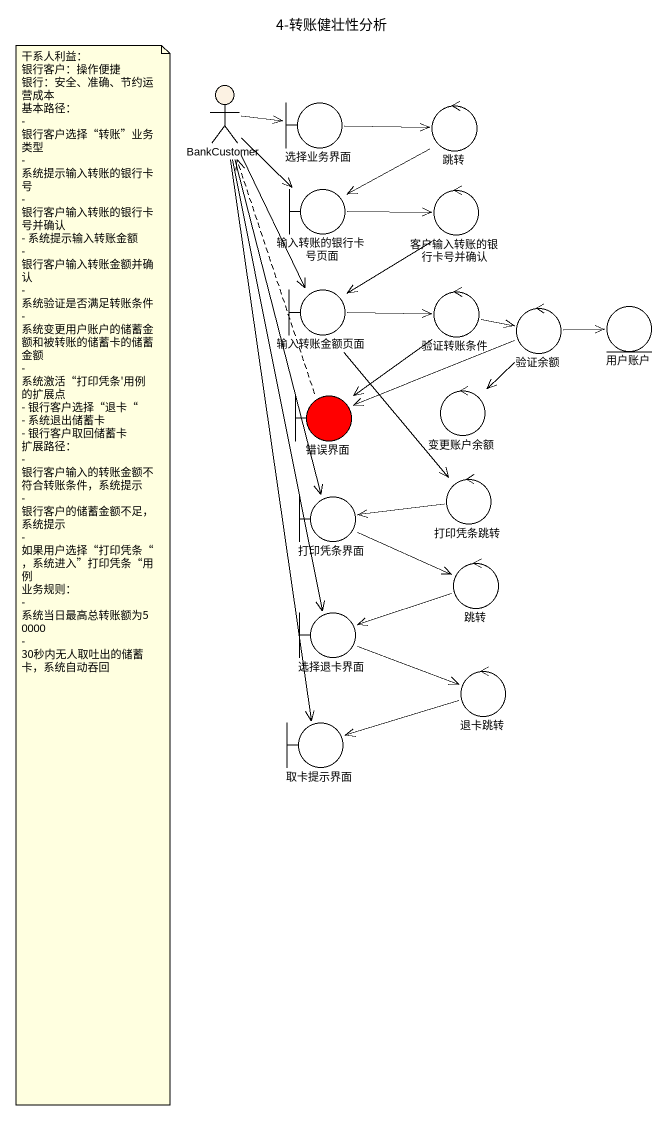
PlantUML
@startuml
title 4-转账健壮性分析
actor BankCustomer #FCF2E3
boundary 选择业务界面
control 跳转
boundary 输入转账的银行卡号页面
control 客户输入转账的银行卡号并确认
boundary 输入转账金额页面
control 验证转账条件
control 验证余额
entity 用户账户
boundary 错误界面 #FF0000
control 变更账户余额
boundary 打印凭条界面
control 打印凭条跳转
control "跳转" as 跳转_2
boundary 选择退卡界面
control 退卡跳转
boundary 取卡提示界面
BankCustomer -right-> 选择业务界面
BankCustomer --> 输入转账的银行卡号页面
BankCustomer --> 输入转账金额页面
BankCustomer --> 打印凭条界面
BankCustomer --> 选择退卡界面
BankCustomer --> 取卡提示界面
选择业务界面 -right-> 跳转
跳转 --> 输入转账的银行卡号页面
输入转账的银行卡号页面 -right-> 客户输入转账的银行卡号并确认
客户输入转账的银行卡号并确认 --> 输入转账金额页面
输入转账金额页面 -right-> 验证转账条件
输入转账金额页面 --> 打印凭条跳转
验证转账条件 -right-> 验证余额
验证转账条件 --> 错误界面
验证余额 -right-> 用户账户
验证余额 -left-> 错误界面
验证余额 --> 变更账户余额
错误界面 .up.> BankCustomer
打印凭条界面 -right-> 跳转_2
打印凭条跳转 -left-> 打印凭条界面
跳转_2 -left-> 选择退卡界面
选择退卡界面 -right-> 退卡跳转
退卡跳转 -left-> 取卡提示界面
note as N1
  干系人利益：
  银行客户：操作便捷
  银行：安全、准确、节约运营成本
  基本路径：
  - 银行客户选择“转账”业务类型
  - 系统提示输入转账的银行卡号
  - 银行客户输入转账的银行卡号并确认
  - 系统提示输入转账金额
  - 银行客户输入转账金额并确认
  - 系统验证是否满足转账条件
  - 系统变更用户账户的储蓄金额和被转账的储蓄卡的储蓄金额
  - 系统激活“打印凭条'用例的扩展点
  - 银行客户选择“退卡“
  - 系统退出储蓄卡
  - 银行客户取回储蓄卡
  扩展路径：
  - 银行客户输入的转账金额不符合转账条件，系统提示
  - 银行客户的储蓄金额不足，系统提示
  - 如果用户选择“打印凭条“，系统进入”打印凭条“用例
  业务规则：
  - 系统当日最高总转账额为50000
  - 30秒内无人取吐出的储蓄卡，系统自动吞回
end note
@enduml
